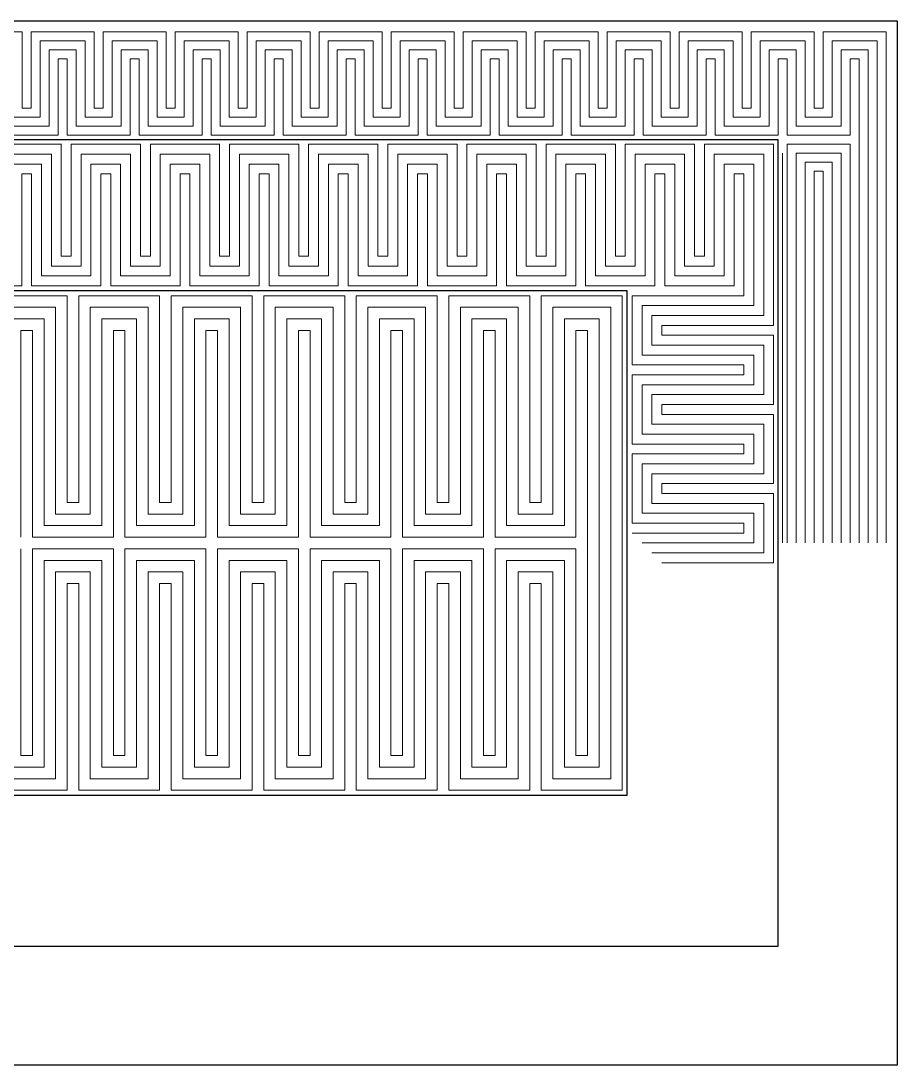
# Model space of a CAD drawing. Header units: millimetres. Extents: x -5937 to 68925, y -3068 to 5300.
# Drawn here: x 25463 to 26142, y 652 to 1462 of the extents above; entities that cross this region are included whole.
import ezdxf

# ---------------------------------------------------------------- set-up
doc = ezdxf.new("R2010")
doc.units = ezdxf.units.MM
doc.header["$LTSCALE"] = 7
doc.layers.add('参照', color=6, linetype='Continuous', lineweight=9)

msp = doc.modelspace()

# ---------------------------------------------------------------- linework, layer by layer
for p, q in [((24792.431, 1462.013), (26142.431, 1462.013)), ((26142.431, 1462.013), (26142.431, 652.013)), ((26050.176, 1369.757), (24884.687, 1369.757)), ((26050.176, 744.268), (26050.176, 1369.757)), ((25933.112, 1252.694), (25001.75, 1252.694)), ((25933.112, 861.332), (25933.112, 1252.694)), ((25001.75, 861.332), (25933.112, 861.332)), ((24884.687, 744.268), (26050.176, 744.268)), ((26142.431, 652.013), (24792.431, 652.013))]:
    msp.add_line(p, q)
at = {"layer": '参照'}
for p, q in [((25415.088, 1453.513), (25463.942, 1453.513)), ((25463.942, 1453.513), (25463.942, 1394.184)), ((25470.921, 1394.184), (25470.921, 1453.513)), ((25470.921, 1453.513), (25519.774, 1453.513)), ((25519.774, 1453.513), (25519.774, 1394.184)), ((25526.753, 1394.184), (25526.753, 1453.513)), ((25526.753, 1453.513), (25575.607, 1453.513)), ((25575.607, 1453.513), (25575.607, 1394.184)), ((25582.586, 1394.184), (25582.586, 1453.513)), ((25582.586, 1453.513), (25631.439, 1453.513)), ((25631.439, 1453.513), (25631.439, 1394.184)), ((25638.418, 1394.184), (25638.418, 1453.513)), ((25638.418, 1453.513), (25687.272, 1453.513)), ((25687.272, 1453.513), (25687.272, 1394.184)), ((25694.251, 1394.184), (25694.251, 1453.513)), ((25694.251, 1453.513), (25743.104, 1453.513)), ((25743.104, 1453.513), (25743.104, 1394.184)), ((25750.083, 1394.184), (25750.083, 1453.513)), ((25750.083, 1453.513), (25798.936, 1453.513)), ((25798.936, 1453.513), (25798.936, 1394.184)), ((25805.916, 1394.184), (25805.916, 1453.513)), ((25805.916, 1453.513), (25854.769, 1453.513)), ((25854.769, 1453.513), (25854.769, 1394.184)), ((25861.748, 1394.184), (25861.748, 1453.513)), ((25861.748, 1453.513), (25910.601, 1453.513)), ((25910.601, 1453.513), (25910.601, 1394.184)), ((25917.58, 1394.184), (25917.58, 1453.513)), ((25917.58, 1453.513), (25966.434, 1453.513)), ((25966.434, 1453.513), (25966.434, 1394.184)), ((25973.413, 1394.184), (25973.413, 1453.513)), ((25973.413, 1453.513), (26022.266, 1453.513)), ((26022.266, 1453.513), (26022.266, 1394.184)), ((26029.245, 1394.184), (26029.245, 1453.513)), ((26029.245, 1453.513), (26078.099, 1453.513)), ((26078.099, 1453.513), (26078.099, 1394.184)), ((26085.078, 1394.184), (26085.078, 1453.513)), ((26085.078, 1453.513), (26133.931, 1453.513)), ((26133.931, 1453.513), (26133.931, 1057.013)), ((25477.9, 1387.205), (25477.9, 1446.534)), ((25477.9, 1446.534), (25512.795, 1446.534)), ((25512.795, 1446.534), (25512.795, 1387.205)), ((25533.732, 1387.205), (25533.732, 1446.534)), ((25533.732, 1446.534), (25568.628, 1446.534)), ((25568.628, 1446.534), (25568.628, 1387.205)), ((25589.565, 1387.205), (25589.565, 1446.534)), ((25589.565, 1446.534), (25624.46, 1446.534)), ((25624.46, 1446.534), (25624.46, 1387.205)), ((25645.397, 1387.205), (25645.397, 1446.534)), ((25645.397, 1446.534), (25680.293, 1446.534)), ((25680.293, 1446.534), (25680.293, 1387.205)), ((25701.23, 1387.205), (25701.23, 1446.534)), ((25701.23, 1446.534), (25736.125, 1446.534)), ((25736.125, 1446.534), (25736.125, 1387.205)), ((25757.062, 1387.205), (25757.062, 1446.534)), ((25757.062, 1446.534), (25791.957, 1446.534)), ((25791.957, 1446.534), (25791.957, 1387.205)), ((25812.895, 1387.205), (25812.895, 1446.534)), ((25812.895, 1446.534), (25847.79, 1446.534)), ((25847.79, 1446.534), (25847.79, 1387.205)), ((25868.727, 1387.205), (25868.727, 1446.534)), ((25868.727, 1446.534), (25903.622, 1446.534)), ((25903.622, 1446.534), (25903.622, 1387.205)), ((25924.56, 1387.205), (25924.56, 1446.534)), ((25924.56, 1446.534), (25959.455, 1446.534)), ((25959.455, 1446.534), (25959.455, 1387.205)), ((25980.392, 1387.205), (25980.392, 1446.534)), ((25980.392, 1446.534), (26015.287, 1446.534)), ((26015.287, 1446.534), (26015.287, 1387.205)), ((26036.224, 1387.205), (26036.224, 1446.534)), ((26036.224, 1446.534), (26071.12, 1446.534)), ((26071.12, 1446.534), (26071.12, 1387.205)), ((26092.057, 1387.205), (26092.057, 1446.534)), ((26092.057, 1446.534), (26126.952, 1446.534)), ((26126.952, 1446.534), (26126.952, 1057.013)), ((25484.879, 1380.226), (25484.879, 1439.555)), ((25484.879, 1439.555), (25505.816, 1439.555)), ((25505.816, 1439.555), (25505.816, 1380.226)), ((25540.711, 1380.226), (25540.711, 1439.555)), ((25540.711, 1439.555), (25561.649, 1439.555)), ((25561.649, 1439.555), (25561.649, 1380.226)), ((25596.544, 1380.226), (25596.544, 1439.555)), ((25596.544, 1439.555), (25617.481, 1439.555)), ((25617.481, 1439.555), (25617.481, 1380.226)), ((25652.376, 1380.226), (25652.376, 1439.555)), ((25652.376, 1439.555), (25673.313, 1439.555)), ((25673.313, 1439.555), (25673.313, 1380.226)), ((25708.209, 1380.226), (25708.209, 1439.555)), ((25708.209, 1439.555), (25729.146, 1439.555)), ((25729.146, 1439.555), (25729.146, 1380.226)), ((25764.041, 1380.226), (25764.041, 1439.555)), ((25764.041, 1439.555), (25784.978, 1439.555)), ((25784.978, 1439.555), (25784.978, 1380.226)), ((25819.874, 1380.226), (25819.874, 1439.555)), ((25819.874, 1439.555), (25840.811, 1439.555)), ((25840.811, 1439.555), (25840.811, 1380.226)), ((25875.706, 1380.226), (25875.706, 1439.555)), ((25875.706, 1439.555), (25896.643, 1439.555)), ((25896.643, 1439.555), (25896.643, 1380.226)), ((25931.539, 1380.226), (25931.539, 1439.555)), ((25931.539, 1439.555), (25952.476, 1439.555)), ((25952.476, 1439.555), (25952.476, 1380.226)), ((25987.371, 1380.226), (25987.371, 1439.555)), ((25987.371, 1439.555), (26008.308, 1439.555)), ((26008.308, 1439.555), (26008.308, 1380.226)), ((26043.204, 1380.226), (26043.204, 1439.555)), ((26043.204, 1439.555), (26064.141, 1439.555)), ((26064.141, 1439.555), (26064.141, 1380.226)), ((26099.036, 1380.226), (26099.036, 1439.555)), ((26099.036, 1439.555), (26119.973, 1439.555)), ((26119.973, 1439.555), (26119.973, 1057.013)), ((25491.858, 1373.247), (25491.858, 1432.576)), ((25491.858, 1432.576), (25498.837, 1432.576)), ((25498.837, 1432.576), (25498.837, 1373.247)), ((25547.69, 1373.247), (25547.69, 1432.576)), ((25547.69, 1432.576), (25554.669, 1432.576)), ((25554.669, 1432.576), (25554.669, 1373.247)), ((25603.523, 1373.247), (25603.523, 1432.576)), ((25603.523, 1432.576), (25610.502, 1432.576)), ((25610.502, 1432.576), (25610.502, 1373.247)), ((25659.355, 1373.247), (25659.355, 1432.576)), ((25659.355, 1432.576), (25666.334, 1432.576)), ((25666.334, 1432.576), (25666.334, 1373.247)), ((25715.188, 1373.247), (25715.188, 1432.576)), ((25715.188, 1432.576), (25722.167, 1432.576)), ((25722.167, 1432.576), (25722.167, 1373.247)), ((25771.02, 1373.247), (25771.02, 1432.576)), ((25771.02, 1432.576), (25777.999, 1432.576)), ((25777.999, 1432.576), (25777.999, 1373.247)), ((25826.853, 1373.247), (25826.853, 1432.576)), ((25826.853, 1432.576), (25833.832, 1432.576)), ((25833.832, 1432.576), (25833.832, 1373.247)), ((25882.685, 1373.247), (25882.685, 1432.576)), ((25882.685, 1432.576), (25889.664, 1432.576)), ((25889.664, 1432.576), (25889.664, 1373.247)), ((25938.518, 1373.247), (25938.518, 1432.576)), ((25938.518, 1432.576), (25945.497, 1432.576)), ((25945.497, 1432.576), (25945.497, 1373.247)), ((25994.35, 1373.247), (25994.35, 1432.576)), ((25994.35, 1432.576), (26001.329, 1432.576)), ((26001.329, 1432.576), (26001.329, 1373.247)), ((26050.183, 1373.247), (26050.183, 1432.576)), ((26050.183, 1432.576), (26057.162, 1432.576)), ((26057.162, 1432.576), (26057.162, 1373.247)), ((26106.015, 1373.247), (26106.015, 1432.576)), ((26106.015, 1432.576), (26112.994, 1432.576)), ((26112.994, 1432.576), (26112.994, 1057.013)), ((25463.942, 1394.184), (25470.921, 1394.184)), ((25519.774, 1394.184), (25526.753, 1394.184)), ((25575.607, 1394.184), (25582.586, 1394.184)), ((25631.439, 1394.184), (25638.418, 1394.184)), ((25687.272, 1394.184), (25694.251, 1394.184)), ((25743.104, 1394.184), (25750.083, 1394.184)), ((25798.936, 1394.184), (25805.916, 1394.184)), ((25854.769, 1394.184), (25861.748, 1394.184)), ((25910.601, 1394.184), (25917.58, 1394.184)), ((25966.434, 1394.184), (25973.413, 1394.184)), ((26022.266, 1394.184), (26029.245, 1394.184)), ((26078.099, 1394.184), (26085.078, 1394.184)), ((25456.963, 1387.205), (25477.9, 1387.205)), ((25512.795, 1387.205), (25533.732, 1387.205)), ((25568.628, 1387.205), (25589.565, 1387.205)), ((25624.46, 1387.205), (25645.397, 1387.205)), ((25680.293, 1387.205), (25701.23, 1387.205)), ((25736.125, 1387.205), (25757.062, 1387.205)), ((25791.957, 1387.205), (25812.895, 1387.205)), ((25847.79, 1387.205), (25868.727, 1387.205)), ((25903.622, 1387.205), (25924.56, 1387.205)), ((25959.455, 1387.205), (25980.392, 1387.205)), ((26015.287, 1387.205), (26036.224, 1387.205)), ((26071.12, 1387.205), (26092.057, 1387.205)), ((25449.984, 1380.226), (25484.879, 1380.226)), ((25505.816, 1380.226), (25540.711, 1380.226)), ((25561.649, 1380.226), (25596.544, 1380.226)), ((25617.481, 1380.226), (25652.376, 1380.226)), ((25673.313, 1380.226), (25708.209, 1380.226)), ((25729.146, 1380.226), (25764.041, 1380.226)), ((25784.978, 1380.226), (25819.874, 1380.226)), ((25840.811, 1380.226), (25875.706, 1380.226)), ((25896.643, 1380.226), (25931.539, 1380.226)), ((25952.476, 1380.226), (25987.371, 1380.226)), ((26008.308, 1380.226), (26043.204, 1380.226)), ((26064.141, 1380.226), (26099.036, 1380.226)), ((25443.005, 1373.247), (25491.858, 1373.247)), ((25498.837, 1373.247), (25547.69, 1373.247)), ((25554.669, 1373.247), (25603.523, 1373.247)), ((25610.502, 1373.247), (25659.355, 1373.247)), ((25666.334, 1373.247), (25715.188, 1373.247)), ((25722.167, 1373.247), (25771.02, 1373.247)), ((25777.999, 1373.247), (25826.853, 1373.247)), ((25833.832, 1373.247), (25882.685, 1373.247)), ((25889.664, 1373.247), (25938.518, 1373.247)), ((25945.497, 1373.247), (25994.35, 1373.247)), ((26001.329, 1373.247), (26050.183, 1373.247)), ((26057.162, 1373.247), (26106.015, 1373.247)), ((25494.348, 1366.268), (25440.578, 1366.268)), ((25494.284, 1279.547), (25494.284, 1366.268)), ((25555.726, 1366.268), (25501.956, 1366.268)), ((25501.956, 1279.547), (25501.956, 1366.268)), ((25555.662, 1279.547), (25555.662, 1366.268)), ((25617.104, 1366.268), (25563.334, 1366.268)), ((25563.334, 1279.547), (25563.334, 1366.268)), ((25617.04, 1279.547), (25617.04, 1366.268)), ((25678.482, 1366.268), (25624.712, 1366.268)), ((25624.712, 1279.547), (25624.712, 1366.268)), ((25678.418, 1279.547), (25678.418, 1366.268)), ((25739.86, 1366.268), (25686.09, 1366.268)), ((25686.09, 1279.547), (25686.09, 1366.268)), ((25739.796, 1279.547), (25739.796, 1366.268)), ((25801.238, 1366.268), (25747.468, 1366.268)), ((25747.468, 1279.547), (25747.468, 1366.268)), ((25801.174, 1279.547), (25801.174, 1366.268)), ((25862.616, 1366.268), (25808.846, 1366.268)), ((25808.846, 1279.547), (25808.846, 1366.268)), ((25862.552, 1279.547), (25862.552, 1366.268)), ((25923.994, 1366.268), (25870.224, 1366.268)), ((25870.224, 1279.547), (25870.224, 1366.268)), ((25923.93, 1279.547), (25923.93, 1366.268)), ((25985.372, 1366.268), (25931.602, 1366.268)), ((25931.602, 1279.547), (25931.602, 1366.268)), ((25985.308, 1279.547), (25985.308, 1366.268)), ((25992.98, 1279.547), (25992.98, 1366.268)), ((26046.75, 1366.268), (25992.98, 1366.268)), ((26046.686, 1366.268), (26046.686, 1225.841)), ((26106.015, 1366.268), (26057.162, 1366.268)), ((26057.162, 1366.268), (26057.162, 1057.013)), ((26106.015, 1057.013), (26106.015, 1366.268)), ((25486.612, 1358.595), (25448.251, 1358.595)), ((25486.612, 1271.875), (25486.612, 1358.595)), ((25547.99, 1358.595), (25509.629, 1358.595)), ((25509.629, 1271.875), (25509.629, 1358.595)), ((25547.99, 1271.875), (25547.99, 1358.595)), ((25609.368, 1358.595), (25571.007, 1358.595)), ((25571.007, 1271.875), (25571.007, 1358.595)), ((25609.368, 1271.875), (25609.368, 1358.595)), ((25670.746, 1358.595), (25632.385, 1358.595)), ((25632.385, 1271.875), (25632.385, 1358.595)), ((25670.746, 1271.875), (25670.746, 1358.595)), ((25732.124, 1358.595), (25693.763, 1358.595)), ((25693.763, 1271.875), (25693.763, 1358.595)), ((25732.124, 1271.875), (25732.124, 1358.595)), ((25793.502, 1358.595), (25755.141, 1358.595)), ((25755.141, 1271.875), (25755.141, 1358.595)), ((25793.502, 1271.875), (25793.502, 1358.595)), ((25854.88, 1358.595), (25816.519, 1358.595)), ((25816.519, 1271.875), (25816.519, 1358.595)), ((25854.88, 1271.875), (25854.88, 1358.595)), ((25916.258, 1358.595), (25877.897, 1358.595)), ((25877.897, 1271.875), (25877.897, 1358.595)), ((25916.258, 1271.875), (25916.258, 1358.595)), ((25977.636, 1358.595), (25939.275, 1358.595)), ((25939.275, 1271.875), (25939.275, 1358.595)), ((25977.636, 1271.875), (25977.636, 1358.595)), ((26000.653, 1271.875), (26000.653, 1358.595)), ((26039.014, 1358.595), (26000.653, 1358.595)), ((26039.014, 1358.595), (26039.014, 1233.513)), ((26099.036, 1359.289), (26064.141, 1359.289)), ((26064.141, 1359.289), (26064.141, 1057.013)), ((26099.036, 1057.013), (26099.036, 1359.289)), ((25478.94, 1350.923), (25455.923, 1350.923)), ((25478.94, 1264.202), (25478.94, 1350.923)), ((25540.318, 1350.923), (25517.301, 1350.923)), ((25517.301, 1264.202), (25517.301, 1350.923)), ((25540.318, 1264.202), (25540.318, 1350.923)), ((25601.696, 1350.923), (25578.679, 1350.923)), ((25578.679, 1264.202), (25578.679, 1350.923)), ((25601.696, 1264.202), (25601.696, 1350.923)), ((25663.074, 1350.923), (25640.057, 1350.923)), ((25640.057, 1264.202), (25640.057, 1350.923)), ((25663.074, 1264.202), (25663.074, 1350.923)), ((25724.452, 1350.923), (25701.435, 1350.923)), ((25701.435, 1264.202), (25701.435, 1350.923)), ((25724.452, 1264.202), (25724.452, 1350.923)), ((25785.83, 1350.923), (25762.813, 1350.923)), ((25762.813, 1264.202), (25762.813, 1350.923)), ((25785.83, 1264.202), (25785.83, 1350.923)), ((25847.208, 1350.923), (25824.191, 1350.923)), ((25824.191, 1264.202), (25824.191, 1350.923)), ((25847.208, 1264.202), (25847.208, 1350.923)), ((25908.586, 1350.923), (25885.569, 1350.923)), ((25885.569, 1264.202), (25885.569, 1350.923)), ((25908.586, 1264.202), (25908.586, 1350.923)), ((25969.964, 1350.923), (25946.947, 1350.923)), ((25946.947, 1264.202), (25946.947, 1350.923)), ((25969.964, 1264.202), (25969.964, 1350.923)), ((26008.325, 1264.202), (26008.325, 1350.923)), ((26031.342, 1350.923), (26008.325, 1350.923)), ((26031.342, 1350.923), (26031.342, 1241.186)), ((26092.057, 1352.31), (26071.12, 1352.31)), ((26071.12, 1352.31), (26071.12, 1057.013)), ((26085.078, 1345.33), (26078.099, 1345.33)), ((26078.099, 1345.33), (26078.099, 1057.013)), ((26085.078, 1057.013), (26085.078, 1345.33)), ((26092.057, 1057.013), (26092.057, 1352.31)), ((25471.267, 1343.251), (25463.595, 1343.251)), ((25463.595, 1256.53), (25463.595, 1343.251)), ((25471.267, 1256.53), (25471.267, 1343.251)), ((25532.645, 1343.251), (25524.973, 1343.251)), ((25524.973, 1256.53), (25524.973, 1343.251)), ((25532.645, 1256.53), (25532.645, 1343.251)), ((25594.023, 1343.251), (25586.351, 1343.251)), ((25586.351, 1256.53), (25586.351, 1343.251)), ((25594.023, 1256.53), (25594.023, 1343.251)), ((25655.401, 1343.251), (25647.729, 1343.251)), ((25647.729, 1256.53), (25647.729, 1343.251)), ((25655.401, 1256.53), (25655.401, 1343.251)), ((25716.779, 1343.251), (25709.107, 1343.251)), ((25709.107, 1256.53), (25709.107, 1343.251)), ((25716.779, 1256.53), (25716.779, 1343.251)), ((25778.157, 1343.251), (25770.485, 1343.251)), ((25770.485, 1256.53), (25770.485, 1343.251)), ((25778.157, 1256.53), (25778.157, 1343.251)), ((25839.535, 1343.251), (25831.863, 1343.251)), ((25831.863, 1256.53), (25831.863, 1343.251)), ((25839.535, 1256.53), (25839.535, 1343.251)), ((25900.913, 1343.251), (25893.241, 1343.251)), ((25893.241, 1256.53), (25893.241, 1343.251)), ((25900.913, 1256.53), (25900.913, 1343.251)), ((25962.291, 1343.251), (25954.619, 1343.251)), ((25954.619, 1256.53), (25954.619, 1343.251)), ((25962.291, 1256.53), (25962.291, 1343.251)), ((26015.997, 1256.53), (26015.997, 1343.251)), ((26023.669, 1343.251), (26015.997, 1343.251)), ((26023.669, 1343.251), (26023.669, 1248.858)), ((25509.629, 1271.875), (25486.612, 1271.875)), ((25501.956, 1279.547), (25494.284, 1279.547)), ((25571.007, 1271.875), (25547.99, 1271.875)), ((25563.334, 1279.547), (25555.662, 1279.547)), ((25632.385, 1271.875), (25609.368, 1271.875)), ((25624.712, 1279.547), (25617.04, 1279.547)), ((25693.763, 1271.875), (25670.746, 1271.875)), ((25686.09, 1279.547), (25678.418, 1279.547)), ((25755.141, 1271.875), (25732.124, 1271.875)), ((25747.468, 1279.547), (25739.796, 1279.547)), ((25816.519, 1271.875), (25793.502, 1271.875)), ((25808.846, 1279.547), (25801.174, 1279.547)), ((25877.897, 1271.875), (25854.88, 1271.875)), ((25870.224, 1279.547), (25862.552, 1279.547)), ((25939.275, 1271.875), (25916.258, 1271.875)), ((25931.602, 1279.547), (25923.93, 1279.547)), ((26000.653, 1271.875), (25977.636, 1271.875)), ((25992.98, 1279.547), (25985.308, 1279.547)), ((25517.301, 1264.202), (25478.94, 1264.202)), ((25578.679, 1264.202), (25540.318, 1264.202)), ((25640.057, 1264.202), (25601.696, 1264.202)), ((25701.435, 1264.202), (25663.074, 1264.202)), ((25762.813, 1264.202), (25724.452, 1264.202)), ((25824.191, 1264.202), (25785.83, 1264.202)), ((25885.569, 1264.202), (25847.208, 1264.202)), ((25946.947, 1264.202), (25908.586, 1264.202)), ((26008.325, 1264.202), (25969.964, 1264.202)), ((25463.595, 1256.53), (25409.889, 1256.53)), ((25524.973, 1256.53), (25471.267, 1256.53)), ((25586.351, 1256.53), (25532.645, 1256.53)), ((25647.729, 1256.53), (25594.023, 1256.53)), ((25709.107, 1256.53), (25655.401, 1256.53)), ((25770.485, 1256.53), (25716.779, 1256.53)), ((25831.863, 1256.53), (25778.157, 1256.53)), ((25893.241, 1256.53), (25839.535, 1256.53)), ((25954.619, 1256.53), (25900.913, 1256.53)), ((26015.997, 1256.53), (25962.291, 1256.53)), ((25436.044, 1248.858), (25498.819, 1248.858)), ((25498.819, 1248.858), (25498.819, 1088.4)), ((25507.787, 1248.858), (25507.787, 1088.4)), ((25507.787, 1248.858), (25570.562, 1248.858)), ((25570.562, 1248.858), (25570.562, 1088.4)), ((25579.53, 1248.858), (25579.53, 1088.4)), ((25579.53, 1248.858), (25642.305, 1248.858)), ((25642.305, 1248.858), (25642.305, 1088.4)), ((25651.272, 1248.858), (25651.272, 1088.4)), ((25651.272, 1248.858), (25714.048, 1248.858)), ((25714.048, 1248.858), (25714.048, 1088.4)), ((25723.015, 1248.858), (25723.015, 1088.4)), ((25723.015, 1248.858), (25785.79, 1248.858)), ((25785.79, 1248.858), (25785.79, 1088.4)), ((25794.758, 1248.858), (25794.758, 1088.4)), ((25794.758, 1248.858), (25857.533, 1248.858)), ((25857.533, 1248.858), (25857.533, 1088.4)), ((25866.501, 1248.858), (25866.501, 1088.4)), ((25866.501, 1248.858), (25929.276, 1248.858)), ((25929.276, 865.168), (25929.276, 1248.858)), ((25936.949, 1248.858), (26023.669, 1248.858)), ((25936.949, 1195.152), (25936.949, 1248.858)), ((25489.851, 1239.89), (25445.012, 1239.89)), ((25489.851, 1239.89), (25489.851, 1079.432)), ((25561.594, 1239.89), (25516.755, 1239.89)), ((25516.755, 1239.89), (25516.755, 1079.432)), ((25561.594, 1239.89), (25561.594, 1079.432)), ((25588.497, 1239.89), (25588.497, 1079.432)), ((25633.337, 1239.89), (25588.497, 1239.89)), ((25633.337, 1239.89), (25633.337, 1079.432)), ((25705.08, 1239.89), (25660.24, 1239.89)), ((25660.24, 1239.89), (25660.24, 1079.432)), ((25705.08, 1239.89), (25705.08, 1079.432)), ((25731.983, 1239.89), (25731.983, 1079.432)), ((25776.823, 1239.89), (25731.983, 1239.89)), ((25776.823, 1239.89), (25776.823, 1079.432)), ((25848.565, 1239.89), (25803.726, 1239.89)), ((25803.726, 1239.89), (25803.726, 1079.432)), ((25848.565, 1239.89), (25848.565, 1079.432)), ((25875.469, 1239.89), (25875.469, 1079.432)), ((25920.308, 1239.89), (25875.469, 1239.89)), ((25920.308, 874.136), (25920.308, 1239.89)), ((25944.621, 1241.186), (26031.342, 1241.186)), ((25944.621, 1202.824), (25944.621, 1241.186)), ((25952.293, 1233.513), (26039.014, 1233.513)), ((25952.293, 1210.497), (25952.293, 1233.513)), ((25480.883, 1230.922), (25453.979, 1230.922)), ((25480.883, 1230.922), (25480.883, 1070.465)), ((25552.626, 1230.922), (25525.722, 1230.922)), ((25525.722, 1230.922), (25525.722, 1070.465)), ((25552.626, 1230.922), (25552.626, 1070.465)), ((25597.465, 1230.922), (25597.465, 1070.465)), ((25624.369, 1230.922), (25597.465, 1230.922)), ((25624.369, 1230.922), (25624.369, 1070.465)), ((25696.112, 1230.922), (25669.208, 1230.922)), ((25669.208, 1230.922), (25669.208, 1070.465)), ((25696.112, 1230.922), (25696.112, 1070.465)), ((25740.951, 1230.922), (25740.951, 1070.465)), ((25767.855, 1230.922), (25740.951, 1230.922)), ((25767.855, 1230.922), (25767.855, 1070.465)), ((25839.598, 1230.922), (25812.694, 1230.922)), ((25812.694, 1230.922), (25812.694, 1070.465)), ((25839.598, 1230.922), (25839.598, 1070.465)), ((25884.437, 1230.922), (25884.437, 1070.465)), ((25911.341, 1230.922), (25884.437, 1230.922)), ((25911.341, 883.104), (25911.341, 1230.922)), ((25959.965, 1225.841), (26046.686, 1225.841)), ((25959.965, 1218.169), (25959.965, 1225.841)), ((25462.947, 1221.954), (25462.947, 1061.497)), ((25471.915, 1221.954), (25462.947, 1221.954)), ((25471.915, 1221.954), (25471.915, 1061.497)), ((25543.658, 1221.954), (25534.69, 1221.954)), ((25534.69, 1221.954), (25534.69, 1061.497)), ((25543.658, 1221.954), (25543.658, 1061.497)), ((25606.433, 1221.954), (25606.433, 1061.497)), ((25615.401, 1221.954), (25606.433, 1221.954)), ((25615.401, 1221.954), (25615.401, 1061.497)), ((25687.144, 1221.954), (25678.176, 1221.954)), ((25678.176, 1221.954), (25678.176, 1061.497)), ((25687.144, 1221.954), (25687.144, 1061.497)), ((25749.919, 1221.954), (25749.919, 1061.497)), ((25758.887, 1221.954), (25749.919, 1221.954)), ((25758.887, 1221.954), (25758.887, 1061.497)), ((25830.63, 1221.954), (25821.662, 1221.954)), ((25821.662, 1221.954), (25821.662, 1061.497)), ((25830.63, 1221.954), (25830.63, 1061.497)), ((25902.373, 1221.954), (25893.405, 1221.954)), ((25893.405, 1221.954), (25893.405, 1061.497)), ((25902.373, 892.071), (25902.373, 1221.954)), ((25959.965, 1218.169), (26046.686, 1218.169)), ((26046.686, 1164.463), (26046.686, 1218.169)), ((25952.293, 1210.497), (26039.014, 1210.497)), ((26039.014, 1172.135), (26039.014, 1210.497)), ((25944.621, 1202.824), (26031.342, 1202.824)), ((26031.342, 1179.808), (26031.342, 1202.824)), ((25936.949, 1195.152), (26023.669, 1195.152)), ((26023.669, 1187.48), (26023.669, 1195.152)), ((25936.949, 1187.48), (26023.669, 1187.48)), ((25936.949, 1133.774), (25936.949, 1187.48)), ((25944.621, 1179.808), (26031.342, 1179.808)), ((25944.621, 1141.446), (25944.621, 1179.808)), ((25952.293, 1172.135), (26039.014, 1172.135)), ((25952.293, 1149.119), (25952.293, 1172.135)), ((25959.965, 1164.463), (26046.686, 1164.463)), ((25959.965, 1156.791), (25959.965, 1164.463)), ((25959.965, 1156.791), (26046.686, 1156.791)), ((26046.686, 1103.085), (26046.686, 1156.791)), ((25952.293, 1149.119), (26039.014, 1149.119)), ((26039.014, 1110.757), (26039.014, 1149.119)), ((25944.621, 1141.446), (26031.342, 1141.446)), ((26031.342, 1118.43), (26031.342, 1141.446)), ((25936.949, 1133.774), (26023.669, 1133.774)), ((25936.949, 1126.102), (26023.669, 1126.102)), ((25936.949, 1072.396), (25936.949, 1126.102)), ((26023.669, 1126.102), (26023.669, 1133.774)), ((25944.621, 1118.43), (26031.342, 1118.43)), ((25944.621, 1080.068), (25944.621, 1118.43)), ((25952.293, 1110.757), (26039.014, 1110.757)), ((25952.293, 1087.741), (25952.293, 1110.757)), ((25959.965, 1103.085), (26046.686, 1103.085)), ((25959.965, 1095.413), (25959.965, 1103.085)), ((25959.965, 1095.413), (26046.686, 1095.413)), ((26046.686, 1041.707), (26046.686, 1095.413)), ((25507.787, 1088.4), (25498.819, 1088.4)), ((25579.53, 1088.4), (25570.562, 1088.4)), ((25651.272, 1088.4), (25642.305, 1088.4)), ((25723.015, 1088.4), (25714.048, 1088.4)), ((25794.758, 1088.4), (25785.79, 1088.4)), ((25866.501, 1088.4), (25857.533, 1088.4)), ((25952.293, 1087.741), (26039.014, 1087.741)), ((26039.014, 1049.379), (26039.014, 1087.741)), ((25516.755, 1079.432), (25489.851, 1079.432)), ((25588.497, 1079.432), (25561.594, 1079.432)), ((25660.24, 1079.432), (25633.337, 1079.432)), ((25731.983, 1079.432), (25705.08, 1079.432)), ((25803.726, 1079.432), (25776.823, 1079.432)), ((25875.469, 1079.432), (25848.565, 1079.432)), ((25944.621, 1080.068), (26031.342, 1080.068)), ((26031.342, 1057.052), (26031.342, 1080.068)), ((25525.722, 1070.465), (25480.883, 1070.465)), ((25597.465, 1070.465), (25552.626, 1070.465)), ((25669.208, 1070.465), (25624.369, 1070.465)), ((25740.951, 1070.465), (25696.112, 1070.465)), ((25812.694, 1070.465), (25767.855, 1070.465)), ((25884.437, 1070.465), (25839.598, 1070.465)), ((25936.949, 1072.396), (26023.669, 1072.396)), ((26023.669, 1064.724), (26023.669, 1072.396)), ((25471.915, 1061.497), (25534.69, 1061.497)), ((25543.658, 1061.497), (25606.433, 1061.497)), ((25615.401, 1061.497), (25678.176, 1061.497)), ((25687.144, 1061.497), (25749.919, 1061.497)), ((25758.887, 1061.497), (25821.662, 1061.497)), ((25830.63, 1061.497), (25893.405, 1061.497)), ((25462.947, 892.071), (25462.947, 1052.529)), ((25471.915, 1052.529), (25534.69, 1052.529)), ((25471.915, 892.071), (25471.915, 1052.529)), ((25534.69, 892.071), (25534.69, 1052.529)), ((25543.658, 1052.529), (25606.433, 1052.529)), ((25543.658, 892.071), (25543.658, 1052.529)), ((25606.433, 892.071), (25606.433, 1052.529)), ((25615.401, 1052.529), (25678.176, 1052.529)), ((25615.401, 892.071), (25615.401, 1052.529)), ((25678.176, 892.071), (25678.176, 1052.529)), ((25687.144, 1052.529), (25749.919, 1052.529)), ((25687.144, 892.071), (25687.144, 1052.529)), ((25749.919, 892.071), (25749.919, 1052.529)), ((25758.887, 1052.529), (25821.662, 1052.529)), ((25758.887, 892.071), (25758.887, 1052.529)), ((25821.662, 892.071), (25821.662, 1052.529)), ((25830.63, 1052.529), (25893.405, 1052.529)), ((25830.63, 892.071), (25830.63, 1052.529)), ((25893.405, 892.071), (25893.405, 1052.529)), ((25525.722, 1043.561), (25480.883, 1043.561)), ((25480.883, 883.104), (25480.883, 1043.561)), ((25525.722, 883.104), (25525.722, 1043.561)), ((25597.465, 1043.561), (25552.626, 1043.561)), ((25552.626, 883.104), (25552.626, 1043.561)), ((25597.465, 883.104), (25597.465, 1043.561)), ((25669.208, 1043.561), (25624.369, 1043.561)), ((25624.369, 883.104), (25624.369, 1043.561)), ((25669.208, 883.104), (25669.208, 1043.561)), ((25740.951, 1043.561), (25696.112, 1043.561)), ((25696.112, 883.104), (25696.112, 1043.561)), ((25740.951, 883.104), (25740.951, 1043.561)), ((25812.694, 1043.561), (25767.855, 1043.561)), ((25767.855, 883.104), (25767.855, 1043.561)), ((25812.694, 883.104), (25812.694, 1043.561)), ((25884.437, 1043.561), (25839.598, 1043.561)), ((25839.598, 883.104), (25839.598, 1043.561)), ((25884.437, 883.104), (25884.437, 1043.561)), ((25516.755, 1034.593), (25489.851, 1034.593)), ((25489.851, 874.136), (25489.851, 1034.593)), ((25516.755, 874.136), (25516.755, 1034.593)), ((25588.497, 1034.593), (25561.594, 1034.593)), ((25561.594, 874.136), (25561.594, 1034.593)), ((25588.497, 874.136), (25588.497, 1034.593)), ((25660.24, 1034.593), (25633.337, 1034.593)), ((25633.337, 874.136), (25633.337, 1034.593)), ((25660.24, 874.136), (25660.24, 1034.593)), ((25731.983, 1034.593), (25705.08, 1034.593)), ((25705.08, 874.136), (25705.08, 1034.593)), ((25731.983, 874.136), (25731.983, 1034.593)), ((25803.726, 1034.593), (25776.823, 1034.593)), ((25776.823, 874.136), (25776.823, 1034.593)), ((25803.726, 874.136), (25803.726, 1034.593)), ((25875.469, 1034.593), (25848.565, 1034.593)), ((25848.565, 874.136), (25848.565, 1034.593)), ((25875.469, 874.136), (25875.469, 1034.593)), ((25507.787, 1025.625), (25498.819, 1025.625)), ((25498.819, 865.168), (25498.819, 1025.625)), ((25507.787, 865.168), (25507.787, 1025.625)), ((25579.53, 1025.625), (25570.562, 1025.625)), ((25570.562, 865.168), (25570.562, 1025.625)), ((25579.53, 865.168), (25579.53, 1025.625)), ((25651.272, 1025.625), (25642.305, 1025.625)), ((25642.305, 865.168), (25642.305, 1025.625)), ((25651.272, 865.168), (25651.272, 1025.625)), ((25723.015, 1025.625), (25714.048, 1025.625)), ((25714.048, 865.168), (25714.048, 1025.625)), ((25723.015, 865.168), (25723.015, 1025.625)), ((25794.758, 1025.625), (25785.79, 1025.625)), ((25785.79, 865.168), (25785.79, 1025.625)), ((25794.758, 865.168), (25794.758, 1025.625)), ((25866.501, 1025.625), (25857.533, 1025.625)), ((25857.533, 865.168), (25857.533, 1025.625)), ((25866.501, 865.168), (25866.501, 1025.625)), ((25471.915, 892.071), (25462.947, 892.071)), ((25543.658, 892.071), (25534.69, 892.071)), ((25615.401, 892.071), (25606.433, 892.071)), ((25687.144, 892.071), (25678.176, 892.071)), ((25758.887, 892.071), (25749.919, 892.071)), ((25830.63, 892.071), (25821.662, 892.071)), ((25902.373, 892.071), (25893.405, 892.071)), ((25480.883, 883.104), (25453.979, 883.104)), ((25552.626, 883.104), (25525.722, 883.104)), ((25624.369, 883.104), (25597.465, 883.104)), ((25696.112, 883.104), (25669.208, 883.104)), ((25767.855, 883.104), (25740.951, 883.104)), ((25839.598, 883.104), (25812.694, 883.104)), ((25911.341, 883.104), (25884.437, 883.104)), ((25489.851, 874.136), (25445.012, 874.136)), ((25561.594, 874.136), (25516.755, 874.136)), ((25633.337, 874.136), (25588.497, 874.136)), ((25705.08, 874.136), (25660.24, 874.136)), ((25776.823, 874.136), (25731.983, 874.136)), ((25848.565, 874.136), (25803.726, 874.136)), ((25920.308, 874.136), (25875.469, 874.136)), ((25436.044, 865.168), (25498.819, 865.168)), ((25507.787, 865.168), (25570.562, 865.168)), ((25579.53, 865.168), (25642.305, 865.168)), ((25651.272, 865.168), (25714.048, 865.168)), ((25723.015, 865.168), (25785.79, 865.168)), ((25794.758, 865.168), (25857.533, 865.168)), ((25866.501, 865.168), (25929.276, 865.168))]:
    msp.add_line(p, q, dxfattribs=at)
at = {"layer": '参照', "color": 5}
msp.add_line((26053.665, 1057.013), (26053.665, 1359.289), dxfattribs=at)
at = {"layer": '参照', "color": 1}
for p, q in [((25936.949, 1064.724), (26023.669, 1064.724)), ((25944.621, 1057.052), (26031.342, 1057.052)), ((25952.293, 1049.379), (26039.014, 1049.379)), ((25959.965, 1041.707), (26046.686, 1041.707))]:
    msp.add_line(p, q, dxfattribs=at)

doc.saveas('drawing.dxf')
